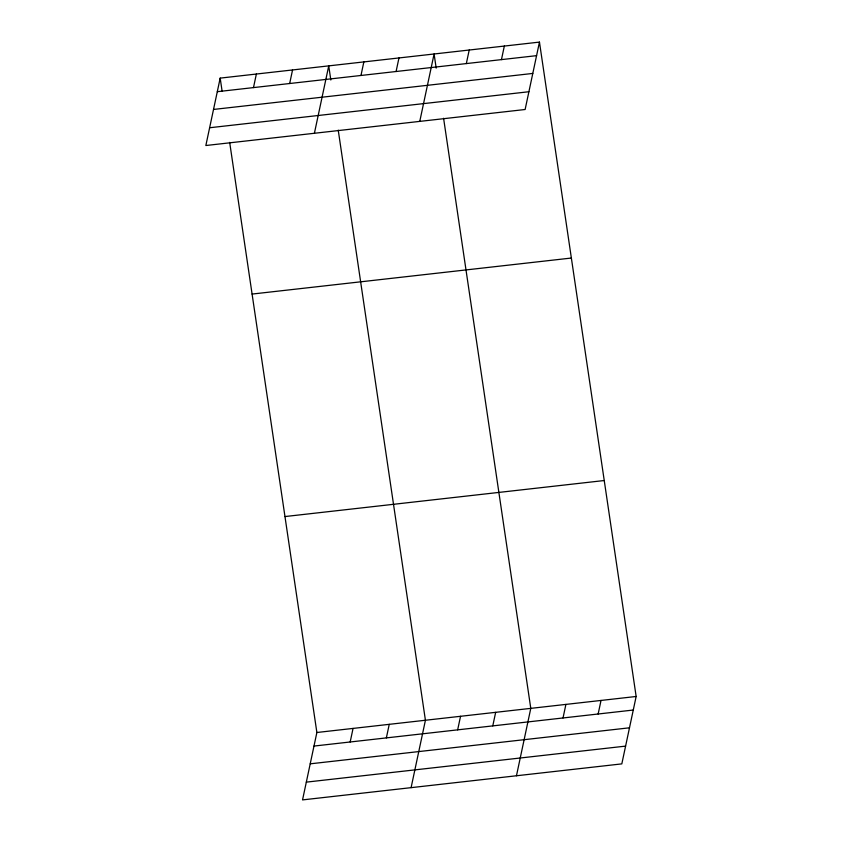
<?xml version="1.0" encoding="UTF-8"?>
<svg xmlns="http://www.w3.org/2000/svg" width="842" height="842" viewBox="0 0 842 842"><rect width="100%" height="100%" fill="white"/><g stroke="black" fill="none" stroke-linecap="round" stroke-linejoin="round"><path stroke-width="1.26" d="M220.183 78.117L205.848 145.519L525.124 109.502L539.459 42.1L220.183 78.117L222.077 90.978M253.484 87.6L256.368 74.033M289.669 83.516L292.553 69.96M314.403 133.278L328.738 65.876L330.822 80.011M360.976 75.475L363.849 61.908M396.087 71.507L398.971 57.951M419.769 121.385L434.093 53.983L436.188 68.128M229.677 142.393L316.876 732.498L302.541 799.9L621.817 763.883L636.152 696.481L539.459 42.1M466.331 63.582L469.215 50.025M350.177 741.981L353.061 728.414M501.453 59.624L504.337 46.057M386.362 737.897L389.246 724.331M411.096 787.649L425.421 720.257L338.231 130.142M457.659 729.856L460.542 716.289M492.78 725.888L495.664 712.332M516.462 775.766L530.786 708.364L443.587 118.259M563.024 717.963L565.908 704.407M598.146 714.005L601.03 700.439M217.299 91.683L536.575 55.656M213.521 109.449L532.797 73.433M209.626 127.752L528.902 91.736M252.084 294.068L571.36 258.041M284.964 516.556L604.24 480.529M316.876 732.498L636.152 696.481M313.992 746.065L633.268 710.038M310.214 763.831L629.49 727.804M306.32 782.134L625.595 746.117"/></g></svg>
